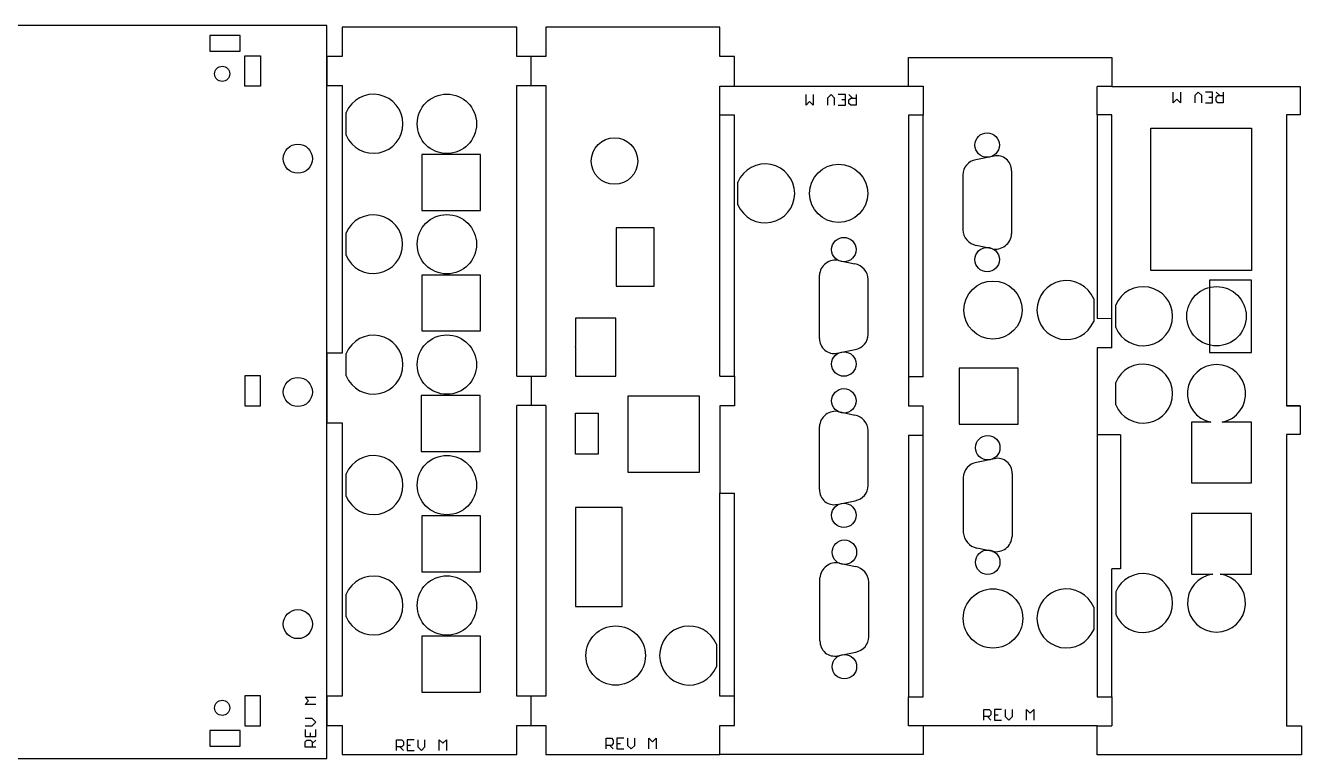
# Model space of a CAD drawing. Extents: x 0 to 21.9, y 0 to 6.3.
# Drawn here: x 10.96 to 21.92, y 0 to 6.3 of the extents above; entities that cross this region are included whole.
import ezdxf

# ---------------------------------------------------------------- set-up
doc = ezdxf.new("R2010")
doc.units = 0
doc.layers.add('150', color=5, linetype='CONTINUOUS')
doc.layers.add('160', color=94, linetype='CONTINUOUS')

msp = doc.modelspace()

# ---------------------------------------------------------------- linework, layer by layer
at = {"layer": '150'}
for p, q in [((17.665497, 5.614921), (17.665497, 5.707)), ((17.726882, 5.707), (17.726882, 5.614921)), ((17.880347, 5.707), (17.849654, 5.676307)), ((17.911039, 5.676307), (17.880347, 5.707)), ((18.003118, 5.707), (17.941732, 5.707)), ((18.003118, 5.614921), (18.003118, 5.707)), ((18.064504, 5.676307), (18.033811, 5.707)), ((18.095197, 5.707), (18.095197, 5.614921)), ((20.819497, 5.635921), (20.819497, 5.728)), ((20.880882, 5.728), (20.880882, 5.635921)), ((21.034347, 5.728), (21.003654, 5.697307)), ((21.065039, 5.697307), (21.034347, 5.728)), ((21.157118, 5.728), (21.095732, 5.728)), ((21.157118, 5.635921), (21.157118, 5.728)), ((21.218504, 5.697307), (21.187811, 5.728)), ((21.249197, 5.728), (21.249197, 5.635921)), ((17.696189, 5.645614), (17.665497, 5.614921)), ((17.726882, 5.614921), (17.696189, 5.645614)), ((17.849654, 5.676307), (17.849654, 5.614921)), ((17.911039, 5.614921), (17.911039, 5.676307)), ((17.941732, 5.614921), (18.003118, 5.614921)), ((18.003118, 5.660961), (17.972425, 5.660961)), ((18.033811, 5.660961), (18.049157, 5.676307)), ((18.033811, 5.630268), (18.033811, 5.660961)), ((18.049157, 5.614921), (18.033811, 5.630268)), ((18.049157, 5.676307), (18.095197, 5.676307)), ((18.095197, 5.614921), (18.049157, 5.614921)), ((20.850189, 5.666614), (20.819497, 5.635921)), ((20.880882, 5.635921), (20.850189, 5.666614)), ((21.003654, 5.697307), (21.003654, 5.635921)), ((21.065039, 5.635921), (21.065039, 5.697307)), ((21.095732, 5.635921), (21.157118, 5.635921)), ((21.157118, 5.681961), (21.126425, 5.681961)), ((21.187811, 5.681961), (21.203157, 5.697307)), ((21.187811, 5.651268), (21.187811, 5.681961)), ((21.203157, 5.635921), (21.187811, 5.651268)), ((21.203157, 5.697307), (21.249197, 5.697307)), ((21.249197, 5.635921), (21.203157, 5.635921)), ((13.392614, 0.495811), (13.361921, 0.526503)), ((13.361921, 0.526503), (13.454, 0.526503)), ((13.361921, 0.465118), (13.392614, 0.495811)), ((13.454, 0.465118), (13.361921, 0.465118)), ((13.423307, 0.342346), (13.361921, 0.342346)), ((13.454, 0.311653), (13.423307, 0.342346)), ((19.191803, 0.329), (19.191803, 0.421079)), ((19.191803, 0.421079), (19.237843, 0.421079)), ((19.237843, 0.359693), (19.191803, 0.359693)), ((19.222496, 0.359693), (19.253189, 0.329)), ((19.237843, 0.421079), (19.253189, 0.405732)), ((19.253189, 0.375039), (19.237843, 0.359693)), ((19.253189, 0.405732), (19.253189, 0.375039)), ((19.345268, 0.421079), (19.283882, 0.421079)), ((19.283882, 0.421079), (19.283882, 0.329)), ((19.283882, 0.375039), (19.314575, 0.375039)), ((19.283882, 0.329), (19.345268, 0.329)), ((19.375961, 0.421079), (19.375961, 0.359693)), ((19.375961, 0.359693), (19.406653, 0.329)), ((19.406653, 0.329), (19.437346, 0.359693)), ((19.437346, 0.359693), (19.437346, 0.421079)), ((19.560118, 0.329), (19.560118, 0.421079)), ((19.560118, 0.421079), (19.590811, 0.390386)), ((19.590811, 0.390386), (19.621503, 0.421079)), ((19.621503, 0.421079), (19.621503, 0.329)), ((13.361921, 0.280961), (13.423307, 0.280961)), ((13.361921, 0.250268), (13.361921, 0.188882)), ((13.407961, 0.188882), (13.407961, 0.219575)), ((13.423307, 0.280961), (13.454, 0.311653)), ((13.454, 0.188882), (13.454, 0.250268)), ((13.361921, 0.188882), (13.454, 0.188882)), ((13.361921, 0.142843), (13.377268, 0.158189)), ((13.361921, 0.096803), (13.361921, 0.142843)), ((13.377268, 0.158189), (13.407961, 0.158189)), ((13.407961, 0.158189), (13.423307, 0.142843)), ((13.423307, 0.127496), (13.454, 0.158189)), ((13.423307, 0.142843), (13.423307, 0.096803)), ((14.145803, 0.069), (14.145803, 0.161079)), ((14.145803, 0.161079), (14.191843, 0.161079)), ((14.191843, 0.161079), (14.207189, 0.145732)), ((14.207189, 0.115039), (14.191843, 0.099693)), ((14.207189, 0.145732), (14.207189, 0.115039)), ((14.299268, 0.161079), (14.237882, 0.161079)), ((14.237882, 0.161079), (14.237882, 0.069)), ((14.237882, 0.115039), (14.268575, 0.115039)), ((14.329961, 0.161079), (14.329961, 0.099693)), ((14.391346, 0.099693), (14.391346, 0.161079)), ((14.514118, 0.069), (14.514118, 0.161079)), ((14.514118, 0.161079), (14.544811, 0.130386)), ((14.544811, 0.130386), (14.575503, 0.161079)), ((14.575503, 0.161079), (14.575503, 0.069)), ((15.947803, 0.082), (15.947803, 0.174079)), ((15.947803, 0.174079), (15.993843, 0.174079)), ((15.993843, 0.112693), (15.947803, 0.112693)), ((15.978496, 0.112693), (16.009189, 0.082)), ((15.993843, 0.174079), (16.009189, 0.158732)), ((16.009189, 0.128039), (15.993843, 0.112693)), ((16.009189, 0.158732), (16.009189, 0.128039)), ((16.101268, 0.174079), (16.039882, 0.174079)), ((16.039882, 0.174079), (16.039882, 0.082)), ((16.039882, 0.128039), (16.070575, 0.128039)), ((16.131961, 0.174079), (16.131961, 0.112693)), ((16.131961, 0.112693), (16.162653, 0.082)), ((16.162653, 0.082), (16.193346, 0.112693)), ((16.193346, 0.112693), (16.193346, 0.174079)), ((16.316118, 0.082), (16.316118, 0.174079)), ((16.316118, 0.174079), (16.346811, 0.143386)), ((16.346811, 0.143386), (16.377503, 0.174079)), ((16.377503, 0.174079), (16.377503, 0.082)), ((13.454, 0.096803), (13.361921, 0.096803)), ((14.191843, 0.099693), (14.145803, 0.099693)), ((14.176496, 0.099693), (14.207189, 0.069)), ((14.237882, 0.069), (14.299268, 0.069)), ((14.329961, 0.099693), (14.360653, 0.069)), ((14.360653, 0.069), (14.391346, 0.099693)), ((16.039882, 0.082), (16.101268, 0.082))]:
    msp.add_line(p, q, dxfattribs=at)
at = {"layer": '160'}
for p, q in [((13.55, 6.3), (6.3, 6.3)), ((13.55, 0), (13.55, 6.3)), ((15.18, 6.285), (13.68, 6.285)), ((13.68, 6.285), (13.68, 6.035)), ((15.18, 6.035), (15.18, 6.285)), ((16.925, 6.285), (15.43, 6.285)), ((15.43, 6.285), (15.43, 6.035)), ((16.925, 6.035), (16.925, 6.285)), ((12.805, 6.215), (12.545, 6.215)), ((12.545, 6.215), (12.545, 6.08)), ((12.805, 6.08), (12.805, 6.215)), ((12.545, 6.08), (12.805, 6.08)), ((12.845, 5.78), (12.845, 6.04)), ((12.845, 6.04), (12.98, 6.04)), ((12.98, 6.04), (12.98, 5.78)), ((13.55, 6.035), (13.55, 5.785)), ((13.68, 6.035), (13.55, 6.035)), ((15.305, 6.035), (15.18, 6.035)), ((15.43, 6.035), (15.305, 6.035)), ((15.305, 5.785), (15.305, 6.035)), ((17.05, 6.035), (16.925, 6.035)), ((17.05, 5.78), (17.05, 6.035)), ((18.546, 5.78), (18.546, 6.026)), ((18.546, 6.026), (20.291, 6.026)), ((20.291, 6.026), (20.291, 5.776)), ((12.98, 5.78), (12.845, 5.78)), ((13.55, 5.785), (13.68, 5.785)), ((13.68, 5.785), (13.68, 3.485)), ((15.18, 3.285), (15.18, 5.785)), ((15.18, 5.785), (15.305, 5.785)), ((15.305, 5.785), (15.43, 5.785)), ((15.43, 5.785), (15.43, 3.285)), ((16.925, 5.53), (16.925, 5.78)), ((16.925, 5.78), (17.05, 5.78)), ((17.05, 5.78), (18.671, 5.78)), ((18.546, 5.78), (18.671, 5.779)), ((18.671, 5.78), (18.671, 5.779)), ((18.671, 5.779), (18.671, 5.53)), ((20.166, 5.531), (20.166, 5.776)), ((20.291, 5.776), (20.166, 5.776)), ((20.291, 5.776), (21.911, 5.776)), ((21.911, 5.776), (21.911, 5.531)), ((13.715, 5.358), (13.715, 5.552)), ((16.925, 3.285), (16.925, 5.53)), ((17.05, 5.53), (16.925, 5.53)), ((17.05, 3.285), (17.05, 5.53)), ((18.671, 5.53), (18.545, 5.53)), ((18.545, 5.53), (18.545, 3.281)), ((18.671, 3.281), (18.671, 5.53)), ((20.291, 5.531), (20.166, 5.531)), ((20.166, 5.531), (20.166, 3.781)), ((20.291, 3.531), (20.291, 5.531)), ((21.911, 5.531), (21.791, 5.531)), ((21.791, 5.531), (21.791, 3.031)), ((20.626, 4.195), (20.626, 5.417)), ((20.626, 5.417), (21.492, 5.417)), ((21.492, 5.417), (21.492, 4.195)), ((14.87, 5.19), (14.365, 5.19)), ((14.365, 5.19), (14.365, 4.71)), ((14.87, 4.71), (14.87, 5.19)), ((19.28, 5.178), (19.123, 5.146)), ((19.431, 5.051), (19.431, 4.509)), ((17.08, 4.76), (17.08, 4.954)), ((19.011, 5.016), (19.011, 4.544)), ((14.365, 4.71), (14.87, 4.71)), ((13.715, 4.324), (13.715, 4.517)), ((16.36, 4.56), (16.035, 4.56)), ((16.035, 4.56), (16.035, 4.06)), ((16.36, 4.06), (16.36, 4.56)), ((19.264, 4.381), (19.127, 4.41)), ((17.947, 4.281), (18.084, 4.252)), ((21.492, 4.195), (20.626, 4.195)), ((14.87, 4.155), (14.365, 4.155)), ((14.365, 4.155), (14.365, 3.675)), ((14.87, 3.675), (14.87, 4.155)), ((16.035, 4.06), (16.36, 4.06)), ((17.78, 3.611), (17.78, 4.153)), ((18.2, 3.646), (18.2, 4.118)), ((21.491, 4.111), (21.131, 4.111)), ((21.131, 4.111), (21.131, 3.49)), ((21.491, 3.49), (21.491, 4.111)), ((20.136, 3.951), (20.136, 3.757)), ((20.326, 3.704), (20.326, 3.898)), ((16.03, 3.785), (15.685, 3.785)), ((15.685, 3.785), (15.685, 3.54)), ((16.03, 3.285), (16.03, 3.785)), ((20.291, 3.78), (20.166, 3.781)), ((14.365, 3.675), (14.87, 3.675)), ((15.685, 3.535), (15.685, 3.54)), ((15.685, 3.535), (15.685, 3.285)), ((17.931, 3.484), (18.088, 3.516)), ((20.291, 3.531), (20.166, 3.531)), ((20.166, 3.531), (20.166, 2.781)), ((13.55, 3.485), (13.55, 2.885)), ((13.68, 3.485), (13.55, 3.485)), ((13.715, 3.288), (13.715, 3.482)), ((21.131, 3.49), (21.491, 3.49)), ((12.98, 3.29), (12.845, 3.29)), ((12.845, 3.29), (12.845, 3.03)), ((12.98, 3.03), (12.98, 3.29)), ((18.981, 3.354), (18.981, 2.874)), ((19.486, 3.354), (18.981, 3.354)), ((19.486, 2.874), (19.486, 3.354)), ((15.18, 3.285), (15.305, 3.285)), ((15.305, 3.285), (15.43, 3.285)), ((15.305, 3.285), (15.305, 3.035)), ((15.685, 3.285), (16.03, 3.285)), ((16.925, 3.285), (17.05, 3.285)), ((17.05, 3.285), (17.05, 3.031)), ((18.671, 3.281), (18.545, 3.281)), ((18.545, 3.281), (18.545, 3.03)), ((20.326, 3.039), (20.326, 3.233)), ((14.865, 3.12), (14.36, 3.12)), ((14.36, 3.12), (14.36, 2.64)), ((14.865, 2.64), (14.865, 3.12)), ((16.135, 3.115), (16.135, 2.46)), ((16.75, 3.115), (16.135, 3.115)), ((16.75, 2.46), (16.75, 3.115)), ((12.845, 3.03), (12.98, 3.03)), ((15.18, 0.535), (15.18, 3.035)), ((15.305, 3.035), (15.18, 3.035)), ((15.431, 3.035), (15.305, 3.035)), ((15.431, 3.035), (15.43, 0.535)), ((15.685, 2.967), (15.88, 2.967)), ((15.685, 2.617), (15.685, 2.967)), ((15.88, 2.967), (15.88, 2.617)), ((17.05, 3.031), (16.925, 3.031)), ((16.925, 3.031), (16.925, 2.281)), ((17.947, 2.981), (18.084, 2.952)), ((18.545, 3.03), (18.671, 3.03)), ((18.671, 2.78), (18.671, 3.03)), ((21.791, 3.031), (21.911, 3.031)), ((21.911, 3.031), (21.791, 3.031)), ((21.911, 3.031), (21.911, 2.786)), ((13.55, 2.885), (13.68, 2.885)), ((13.68, 2.885), (13.68, 0.535)), ((17.78, 2.311), (17.78, 2.853)), ((18.981, 2.874), (19.486, 2.874)), ((21.142, 2.891), (20.976, 2.891)), ((20.976, 2.891), (20.976, 2.369)), ((21.491, 2.891), (21.241, 2.891)), ((21.491, 2.369), (21.491, 2.891)), ((18.2, 2.346), (18.2, 2.818)), ((18.545, 2.78), (18.545, 0.531)), ((18.545, 2.78), (18.671, 2.78)), ((18.671, 0.531), (18.671, 2.78)), ((20.366, 2.781), (20.166, 2.781)), ((20.166, 2.781), (20.166, 0.531)), ((20.366, 2.781), (20.366, 1.631)), ((21.791, 2.786), (21.791, 0.281)), ((21.911, 2.786), (21.791, 2.786)), ((14.36, 2.64), (14.865, 2.64)), ((15.88, 2.617), (15.685, 2.617)), ((19.285, 2.577), (19.128, 2.545)), ((13.715, 2.253), (13.715, 2.447)), ((16.135, 2.46), (16.75, 2.46)), ((19.016, 2.415), (19.016, 1.943)), ((19.436, 2.45), (19.436, 1.908)), ((20.976, 2.369), (21.491, 2.369)), ((16.925, 0.535), (16.925, 2.281)), ((16.925, 2.281), (17.05, 2.28)), ((17.05, 0.535), (17.05, 2.28)), ((17.931, 2.184), (18.088, 2.216)), ((14.87, 2.085), (14.365, 2.085)), ((14.365, 2.085), (14.365, 1.605)), ((14.87, 1.605), (14.87, 2.085)), ((16.085, 2.157), (15.685, 2.157)), ((15.685, 2.157), (15.685, 1.307)), ((16.085, 1.307), (16.085, 2.157)), ((21.491, 2.106), (20.976, 2.106)), ((20.976, 2.106), (20.976, 1.584)), ((21.491, 1.584), (21.491, 2.106)), ((19.269, 1.78), (19.132, 1.809)), ((17.952, 1.68), (18.089, 1.651)), ((14.365, 1.605), (14.87, 1.605)), ((17.785, 1.01), (17.785, 1.552)), ((20.291, 0.531), (20.291, 1.631)), ((20.366, 1.631), (20.291, 1.631)), ((20.976, 1.584), (21.159, 1.584)), ((21.223, 1.584), (21.491, 1.584)), ((18.205, 1.045), (18.205, 1.517)), ((20.326, 1.433), (20.326, 1.239)), ((13.715, 1.218), (13.715, 1.412)), ((15.685, 1.307), (16.085, 1.307)), ((20.136, 1.301), (20.136, 1.107)), ((14.87, 1.05), (14.365, 1.05)), ((14.365, 1.05), (14.365, 0.57)), ((14.87, 0.57), (14.87, 1.05)), ((16.895, 0.982), (16.895, 0.788)), ((17.936, 0.883), (18.093, 0.915)), ((14.365, 0.57), (14.87, 0.57)), ((12.845, 0.54), (12.845, 0.28)), ((12.98, 0.54), (12.845, 0.54)), ((12.98, 0.28), (12.98, 0.54)), ((13.55, 0.535), (13.55, 0.285)), ((13.68, 0.535), (13.55, 0.535)), ((15.305, 0.535), (15.18, 0.535)), ((15.43, 0.535), (15.305, 0.535)), ((15.305, 0.285), (15.305, 0.535)), ((17.05, 0.535), (16.925, 0.535)), ((17.05, 0.285), (17.05, 0.535)), ((18.545, 0.281), (18.545, 0.531)), ((18.545, 0.531), (18.671, 0.531)), ((20.166, 0.531), (20.291, 0.531)), ((20.291, 0.531), (20.291, 0.281)), ((12.805, 0.24), (12.545, 0.24)), ((12.545, 0.24), (12.545, 0.105)), ((12.805, 0.105), (12.805, 0.24)), ((12.845, 0.28), (12.98, 0.28)), ((13.55, 0.285), (13.68, 0.285)), ((13.68, 0.285), (13.68, 0.035)), ((15.18, 0.035), (15.18, 0.285)), ((15.18, 0.285), (15.305, 0.285)), ((15.305, 0.285), (15.43, 0.285)), ((15.43, 0.285), (15.43, 0.035)), ((16.925, 0.035), (16.925, 0.285)), ((16.925, 0.285), (17.05, 0.285)), ((18.67, 0.281), (18.545, 0.281)), ((18.67, 0.281), (18.67, 0.035)), ((20.166, 0.281), (18.67, 0.281)), ((20.166, 0.031), (20.166, 0.281)), ((20.166, 0.281), (20.291, 0.281)), ((21.791, 0.281), (21.921, 0.281)), ((21.921, 0.281), (21.921, 0.031)), ((6.3, 0), (13.55, 0)), ((12.545, 0.105), (12.805, 0.105)), ((13.68, 0.035), (15.18, 0.035)), ((15.43, 0.035), (16.925, 0.035)), ((18.67, 0.035), (16.925, 0.035)), ((21.921, 0.031), (20.166, 0.031))]:
    msp.add_line(p, q, dxfattribs=at)
for centre, radius in [((12.65, 5.885), 0.065), ((14.58, 5.455), 0.255), ((19.221, 5.272), 0.105), ((13.3, 5.155), 0.125), ((16.02, 5.135), 0.2), ((17.945, 4.857), 0.25), ((14.58, 4.42), 0.255), ((17.99, 4.374), 0.105), ((19.221, 4.288), 0.105), ((19.271, 3.854), 0.25), ((21.191, 3.801), 0.255), ((14.58, 3.385), 0.255), ((17.99, 3.39), 0.105), ((13.3, 3.15), 0.125), ((17.99, 3.074), 0.105), ((19.226, 2.671), 0.105), ((14.58, 2.35), 0.255), ((17.99, 2.09), 0.105), ((17.995, 1.773), 0.105), ((19.226, 1.687), 0.105), ((14.58, 1.315), 0.255), ((19.271, 1.204), 0.255), ((13.3, 1.155), 0.125), ((16.03, 0.885), 0.255), ((17.995, 0.789), 0.105), ((12.65, 0.435), 0.065)]:
    msp.add_circle(centre, radius, dxfattribs=at)
for centre, radius, start, end in [((13.949179, 5.455), 0.253473, 202.5, 157.5), ((19.30482, 5.054649), 0.126233, 358.343538, 102.266872), ((17.314179, 4.857), 0.253473, 202.5, 157.5), ((19.147325, 5.011797), 0.13639, 100.273783, 178.233952), ((13.947972, 4.4205), 0.252167, 202.5, 157.5), ((19.156911, 4.553102), 0.146195, 183.569659, 258.193962), ((19.291425, 4.517943), 0.139862, 258.273828, 356.334066), ((17.919575, 4.144057), 0.139862, 78.273828, 176.334066), ((18.054089, 4.108898), 0.146195, 3.569659, 78.193962), ((19.901821, 3.854), 0.253473, 22.5, 337.5), ((20.560179, 3.801), 0.253473, 202.5, 157.5), ((13.949179, 3.385), 0.253473, 202.5, 157.5), ((18.063675, 3.650203), 0.13639, 280.273783, 358.233952), ((17.90618, 3.607351), 0.126233, 178.343538, 282.266872), ((20.560179, 3.136), 0.253473, 202.5, 157.5), ((21.1915, 3.136004), 0.249954, 281.422143, 258.577857), ((17.919575, 2.844057), 0.139862, 78.273828, 176.334066), ((18.054089, 2.808898), 0.146195, 3.569659, 78.193962), ((13.949179, 2.35), 0.253473, 202.5, 157.5), ((19.152325, 2.410797), 0.13639, 100.273783, 178.233952), ((19.30982, 2.453649), 0.126233, 358.343538, 102.266872), ((17.90618, 2.307351), 0.126233, 178.343538, 282.266872), ((18.063675, 2.350203), 0.13639, 280.273783, 358.233952), ((19.161911, 1.952102), 0.146195, 183.569659, 258.193962), ((19.296425, 1.916943), 0.139862, 258.273828, 356.334066), ((17.924575, 1.543057), 0.139862, 78.273828, 176.334066), ((18.059089, 1.507898), 0.146195, 3.569659, 78.193962), ((13.949179, 1.315), 0.253473, 202.5, 157.5), ((20.560179, 1.336), 0.253473, 202.5, 157.5), ((21.191, 1.336496), 0.249564, 97.366952, 82.633047), ((19.901821, 1.204), 0.253473, 22.5, 337.5), ((16.660821, 0.885), 0.253473, 22.5, 337.5), ((17.91118, 1.006351), 0.126233, 178.343538, 282.266872), ((18.068675, 1.049203), 0.13639, 280.273783, 358.233952)]:
    msp.add_arc(centre, radius, start, end, dxfattribs=at)

doc.saveas('drawing.dxf')
